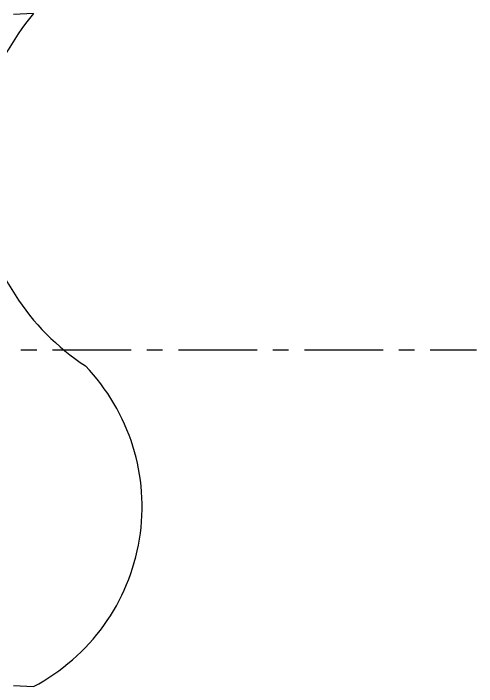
# Model space of a CAD drawing. Header units: millimetres. Extents: x 5828 to 6704, y 123 to 421.
# Drawn here: x 6390.83 to 6401.86, y 361.33 to 377.36 of the extents above; entities that cross this region are included whole.
import ezdxf

# ---------------------------------------------------------------- set-up
doc = ezdxf.new("R2010")
doc.units = ezdxf.units.MM
doc.linetypes.add('CENTER', pattern=[0.6, 0.375, -0.075, 0.075, -0.075])
doc.layers.add('中心线', color=7, linetype='Continuous')
doc.layers.add('外形图', color=7, linetype='Continuous')

msp = doc.modelspace()

# ---------------------------------------------------------------- linework, layer by layer
at = {"layer": '中心线', "linetype": 'CENTER', "ltscale": 5}
msp.add_line((6370.7572, 369.3456), (6401.8588, 369.3456), dxfattribs=at)
at = {"layer": '外形图', "color": 7, "linetype": 'Continuous'}
for p, q in [((6391.3054, 377.3592), (6390.8283, 377.3329)), ((6390.8283, 361.3583), (6391.3054, 361.332))]:
    msp.add_line(p, q, dxfattribs=at)
at = {"layer": '外形图'}
for centre, radius, start, end in [((6395.6376, 373.7102), 5.6642, 139.89272, 236.86512), ((6389.0541, 365.6141), 4.8379, 297.73401, 43.87389)]:
    msp.add_arc(centre, radius, start, end, dxfattribs=at)

doc.saveas('drawing.dxf')
